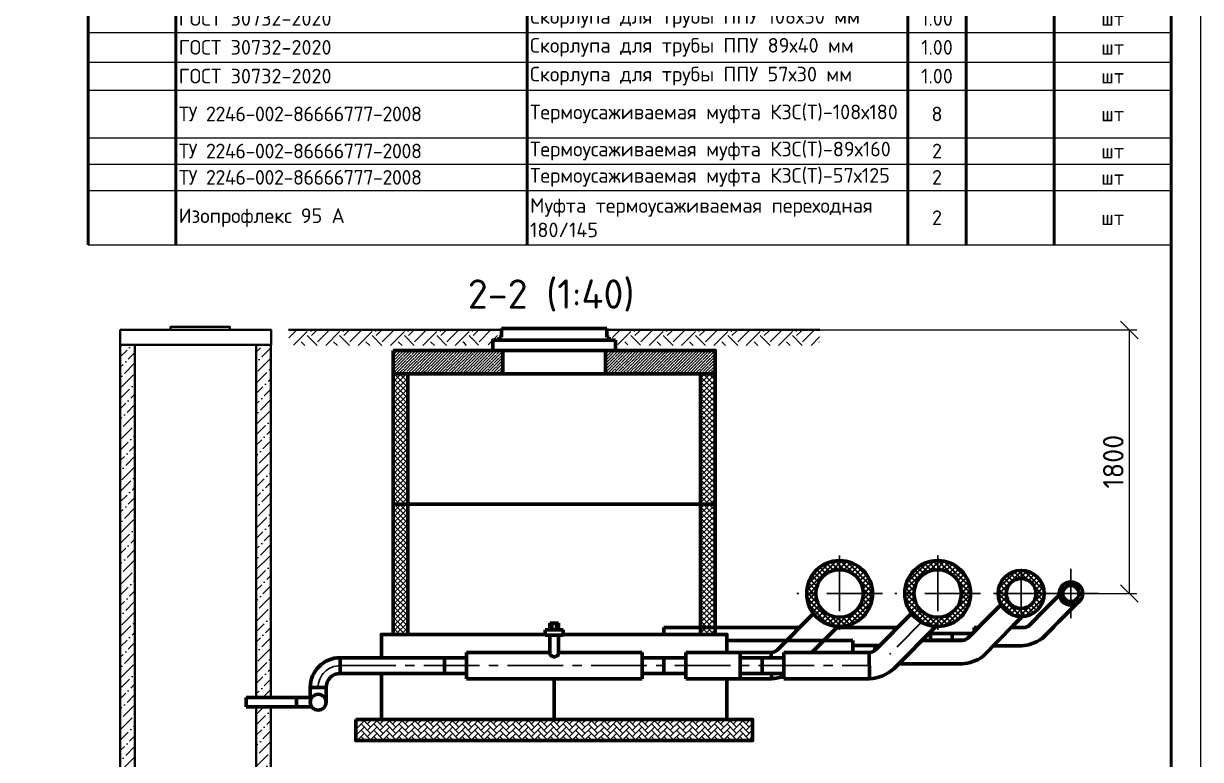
# Model space of a CAD drawing. Header units: millimetres. Extents: x 1642 to 8235, y 1174 to 5441.
# Drawn here: x 4965.5 to 5166.5, y 1258 to 1383.7 of the extents above; entities that cross this region are included whole.
import ezdxf
from ezdxf.enums import TextEntityAlignment as Align

# ---------------------------------------------------------------- set-up
doc = ezdxf.new("R2010")
doc.units = ezdxf.units.MM
doc.linetypes.add('ACAD_ISO10W100', pattern=[18.5, 12, -3, 0.5, -3])
doc.linetypes.add('осевая2', pattern=[28.575, 19.05, -3.175, 3.175, -3.175])
for name, color, linetype, lineweight in [('2 Рамка обычные', 1, 'Continuous', 60), ('3 Оъекты сущ.', 7, 'Continuous', 30), ('9 Размеры на геодезии', 5, 'Continuous', 40), ('Объекты проект.', 1, 'Continuous', 80), ('Осевая', 2, 'осевая2', 30), ('Размеры на чертеже', 250, 'Continuous', 25)]:
    doc.layers.add(name, color=color, linetype=linetype, lineweight=lineweight)
doc.layers.add('рамка', color=7, linetype='Continuous')
doc.layers.add('Штриховка', color=7, linetype='Continuous')
doc.styles.add('-ISOCPEUR-', font='isocpeur.TTF')
doc.styles.add('GOST', font='gost.shx', dxfattribs={"oblique": 15})
doc.styles.get("Standard").update_dxf_attribs({"font": 'arial.ttf'})
doc.dimstyles.new('Копия(2) М 1 к 40', dxfattribs={"dimtxt": 3.5, "dimasz": 3, "dimexe": 1.25, "dimexo": 0, "dimgap": 1, "dimtad": 1, "dimdec": 0, "dimlfac": 40, "dimzin": 0, "dimdsep": 46, "dimtxsty": 'GOST', "dimblk": 'OBLIQUE', "dimcen": 5, "dimclrd": 256, "dimclre": 256, "dimclrt": 256, "dimazin": 2, "dimtfac": 1, "dimtdec": 0, "dimtmove": 0, "dimatfit": 3, "dimldrblk": 'NONE', "dimfxl": 1.25, "dimtolj": 1, "dimtzin": 0, "dimlwd": -1, "dimlwe": -1, "dimarcsym": 2})
pattern_1 = [(45, (-78670.4375, 366173.3094), (0, 5.52427173), [3.90625, -3.90625]), (45, (-78671.4733, 366174.345), (0, 5.52427173), [3.90625, -3.90625]), (45, (-78672.509, 366175.381), (0, 5.52427173), [3.90625, -3.90625]), (135, (-78672.509, 366176.0715), (-5.52427173, 6e-16), [3.90625, -3.90625]), (135, (-78671.4733, 366177.1073), (-5.52427173, 6e-16), [3.90625, -3.90625]), (135, (-78670.4375, 366178.143), (-5.52427173, 6e-16), [3.90625, -3.90625])]

# ---------------------------------------------------------------- blocks, each defined once
blk = doc.blocks.new('*U306')
blk.add_lwpolyline([(0, 123), (594, 123), (594, -297), (0, -297)], close=True)
at = {"const_width": 0.5}
blk.add_lwpolyline([(20, 118), (589, 118), (589, -292), (20, -292)], close=True, dxfattribs=at)
blk.add_attdef('РАЗРАБОТАЛ', text='', height=2.5).set_placement((424.5, -264.22), align=Align.MIDDLE_LEFT)
at = {"flags": 8}
for tag, height, p in [('ДАТА', 2.5, (464.07, -264.4)), ('ЛИСТ', 3, (560.39, -271.92)), ('ЛИСТОВ', 3, (577.89, -271.92))]:
    blk.add_attdef(tag, text='', height=height, dxfattribs=at).set_placement(p, align=Align.MIDDLE_CENTER)
blk.add_attdef('ПРОВЕРИЛ', (424.75, -270.73), '', height=2.5)
for tag, p in [('ТЕПЛОВЫЕ_СЕТИ_001', (489.41, -270.98)), ('ИМЯ_ЧЕРТЕЖА_001', (491.51, -285.58))]:
    blk.add_attdef(tag, p, '', height=3, dxfattribs=at)
at = {"style": '-ISOCPEUR-', "flags": 8}
blk.add_attdef('ФОРМАТ', text='', height=3, dxfattribs=at).set_placement((554.97, -294.75), align=Align.MIDDLE_CENTER)
blk = doc.blocks.new('*T152')
at = {"layer": 'Defpoints', "color": 8, "linetype": 'ByBlock', "lineweight": 0, "transparency": 16777216}
for p, q in [((0, 0), (185, 0)), ((0, 0), (0, -9.67)), ((185, 0), (185, -9.67))]:
    blk.add_line(p, q, dxfattribs=at)
at = {"layer": 'рамка', "color": 0, "lineweight": 50, "transparency": 16777216}
for p, q in [((0, -9.67), (185, -9.67)), ((0, -9.67), (0, -242.79)), ((15, -9.67), (15, -94.21)), ((75, -9.67), (75, -242.79)), ((140, -9.67), (140, -94.21)), ((150, -9.67), (150, -242.79)), ((165, -9.67), (165, -23.67)), ((185, -9.67), (185, -242.79)), ((0, -19.33), (185, -19.33)), ((165, -94.21), (165, -242.79)), ((15, -106.04), (15, -157.24)), ((140, -114.21), (140, -242.79)), ((15, -169.08), (15, -242.79))]:
    blk.add_line(p, q, dxfattribs=at)
at = {"layer": 'рамка', "lineweight": 30, "transparency": 16777216}
for p, q in [((0, -23.67), (15, -23.67)), ((165, -23.67), (165, -94.21)), ((140, -30), (165, -30)), ((140, -36.33), (165, -36.33)), ((140, -42.67), (165, -42.67)), ((140, -48.85), (165, -48.85)), ((140, -55.04), (165, -55.04)), ((140, -61.22), (165, -61.22)), ((140, -65.55), (165, -65.55)), ((140, -70.87), (165, -70.87)), ((140, -75.2), (165, -75.2)), ((140, -81.54), (165, -81.54)), ((140, -87.87), (165, -87.87)), ((15, -94.21), (15, -106.04)), ((140, -94.21), (165, -94.21)), ((140, -94.21), (140, -114.21)), ((15, -157.24), (15, -169.08)), ((0, -169.08), (15, -169.08))]:
    blk.add_line(p, q, dxfattribs=at)
at = {"layer": 'рамка', "color": 0, "lineweight": 25, "transparency": 16777216}
for p, q in [((15, -23.67), (185, -23.67)), ((0, -30), (140, -30)), ((165, -30), (185, -30)), ((0, -36.33), (140, -36.33)), ((165, -36.33), (185, -36.33)), ((0, -42.67), (140, -42.67)), ((165, -42.67), (185, -42.67)), ((0, -48.85), (140, -48.85)), ((165, -48.85), (185, -48.85)), ((0, -55.04), (140, -55.04)), ((165, -55.04), (185, -55.04)), ((0, -61.22), (140, -61.22)), ((165, -61.22), (185, -61.22)), ((0, -65.55), (140, -65.55)), ((165, -65.55), (185, -65.55)), ((0, -70.87), (140, -70.87)), ((165, -70.87), (185, -70.87)), ((0, -75.2), (140, -75.2)), ((165, -75.2), (185, -75.2)), ((0, -81.54), (140, -81.54)), ((165, -81.54), (185, -81.54)), ((0, -87.87), (140, -87.87)), ((165, -87.87), (185, -87.87)), ((0, -94.21), (140, -94.21)), ((165, -94.21), (185, -94.21)), ((0, -106.04), (185, -106.04)), ((0, -114.21), (185, -114.21)), ((0, -123.19), (185, -123.19)), ((0, -127.52), (185, -127.52)), ((0, -131.85), (185, -131.85)), ((0, -140.09), (185, -140.09)), ((0, -144.42), (185, -144.42)), ((0, -152.34), (185, -152.34)), ((0, -157.24), (185, -157.24)), ((15, -169.08), (185, -169.08)), ((0, -173.41), (185, -173.41)), ((0, -181.08), (185, -181.08)), ((0, -188.75), (185, -188.75)), ((0, -193.08), (185, -193.08)), ((0, -197.41), (185, -197.41)), ((0, -201.75), (185, -201.75)), ((0, -206.56), (185, -206.56)), ((0, -211.62), (185, -211.62)), ((0, -216.38), (185, -216.38)), ((0, -224.54), (185, -224.54)), ((0, -229.04), (185, -229.04)), ((0, -233.54), (185, -233.54)), ((0, -242.79), (185, -242.79))]:
    blk.add_line(p, q, dxfattribs=at)
at = {"layer": 'рамка', "color": 0, "transparency": 16777216, "style": '-ISOCPEUR-'}
for s, insert, char_height, width, attachment_point in [('Спецификация материалов и изделий ', (92.5, -4.83), 3, 182, 5), ('ГОСТ 20295/ГОСТ 30732-2020^J', (15.5, -26.83), 2, 59, 4), ('Труба 108х5,0-20 ГОСТ 20295-ППУ1-ПЭ ГОСТ 30732-2020', (75.5, -26.83), 2, 64, 4), ('1.00', (145, -26.83), 2, 9, 5), ('13.00', (157.5, -26.83), 2, 14, 5), ('м.', (175, -26.83), 2, 19, 5), ('ГОСТ 20295/ГОСТ 30732-2020^J', (15.5, -33.17), 2, 59, 4), ('Труба 89х4,0-20 ГОСТ 20295-ППУ1-ПЭ ГОСТ 30732-2020', (75.5, -33.17), 2, 64, 4), ('10.80', (157.5, -33.17), 2, 14, 5), ('1.50', (145, -33.17), 2, 9, 5), ('м.', (175, -33.17), 2, 19, 5), ('Труба 57х3,5-20 ГОСТ 20295-ППУ1-ПЭ ГОСТ 30732-2020', (75.5, -39.5), 2, 64, 4), ('ГОСТ 20295/ГОСТ 30732-2020^J', (15.5, -39.5), 2, 59, 4), ('1.93', (145, -39.5), 2, 9, 5), ('5.60', (157.5, -39.5), 2, 14, 5), ('м.', (175, -39.5), 2, 19, 5), ('\\A1;Труба {\\H0.7x;\\S108*5,0 ГОСТ 10704-91/В Ст 20 ГОСТ 10705-80 ;}', (75.5, -45.76), 2, 64, 4), ('ГОСТ 10704-91/ГОСТ 10705-80^J', (15.5, -45.76), 2, 59, 4), ('2.33', (145, -45.76), 2, 9, 5), ('9.38', (157.5, -45.76), 2, 14, 5), ('м.', (175, -45.76), 2, 19, 5), ('ГОСТ 10704-91/ГОСТ 10705-80^J', (15.5, -51.94), 2, 59, 4), ('\\A1;Труба {\\H0.7x;\\S89*4,5 ГОСТ 10704-91/В Ст 20 ГОСТ 10705-80 ;}', (75.5, -51.94), 2, 64, 4), ('1.50', (145, -51.94), 2, 9, 5), ('9.38', (157.5, -51.94), 2, 14, 5), ('м.', (175, -51.94), 2, 19, 5), ('ГОСТ 8734-75/ГОСТ 8731-74', (15.5, -58.13), 2, 59, 4), ('\\A1;Труба {\\H0.7x;\\S57*4,0 ГОСТ 8734-75/В Ст 20 ГОСТ 8731-74;}', (75.5, -58.13), 2, 64, 4), ('0.95', (145, -58.13), 2, 9, 5), ('5.23', (157.5, -58.13), 2, 14, 5), ('м.', (175, -58.13), 2, 19, 5), ('Отвод 90-108х6,0-Ст20', (75.5, -63.39), 2, 64, 4), ('39', (7.5, -63.39), 2, 14, 5), ('ГОСТ 17375-2001', (15.5, -63.39), 2, 59, 4), ('1.00', (145, -63.39), 2, 9, 5), ('3.60', (157.5, -63.39), 2, 14, 5), ('шт', (175, -63.39), 2, 19, 5), ('ГОСТ 17375-2001', (15.5, -68.21), 2, 59, 4), ('Отвод 90-89х5,5-Ст20', (75.5, -68.21), 2, 64, 4), ('1.00', (145, -68.21), 2, 9, 5), ('2.10', (157.5, -68.21), 2, 14, 5), ('шт', (175, -68.21), 2, 19, 5), ('ГОСТ 17375-2001', (15.5, -73.04), 2, 59, 4), ('Отвод 90-57х5,0-Ст20', (75.5, -73.04), 2, 64, 4), ('1.00', (145, -73.04), 2, 9, 5), ('0.80', (157.5, -73.04), 2, 14, 5), ('шт', (175, -73.04), 2, 19, 5), ('\\A1;Тройниковое ответвление 325х8,0/108х5,0-20 ГОСТ 10704-91-ППУ1-ПЭ ГОСТ 30732-2020', (75.5, -78.37), 2, 64, 4), ('42', (7.5, -78.37), 2, 14, 5), ('\\A1;ГОСТ 10704-91{\\A0;/ ГОСТ 30732-2020}', (15.5, -78.37), 2, 59, 4), ('4.00', (145, -78.37), 2, 9, 5), ('136.40', (157.5, -78.37), 2, 14, 5), ('шт', (175, -78.37), 2, 19, 5), ('\\A1;Тройниковое ответвление 219х7,0/89х4,5-20 ГОСТ 10704-91-ППУ1-ПЭ ГОСТ 30732-2020', (75.5, -84.71), 2, 64, 4), ('\\A1;ГОСТ 10704-91{\\A0;/ ГОСТ 30732-2020}', (15.5, -84.71), 2, 59, 4), ('1', (145, -84.71), 2, 9, 5), ('64.10', (157.5, -84.71), 2, 14, 5), ('шт', (175, -84.71), 2, 19, 5), ('\\A1;Тройниковое ответвление 108х5,0/57х4,0-20 ГОСТ 10704-91-ППУ1-ПЭ ГОСТ 30732-2020', (75.5, -91.04), 2, 64, 4), ('\\A1;ГОСТ 10704-91{\\A0;/ ГОСТ 30732-2020}', (15.5, -91.04), 2, 59, 4), ('1', (145, -91.04), 2, 9, 5), ('21.00', (157.5, -91.04), 2, 14, 5), ('шт', (175, -91.04), 2, 19, 5), ('Элемент трубопровода с кабелем вывода 325х8.0-20 {\\A1;ГОСТ 10704-91 -ППУ1-ПЭ ГОСТ 30732-2020}', (75.5, -100.13), 2, 64, 4), ('\\A1;ГОСТ 10704-91{\\A0;/ ГОСТ 30732-2020}', (15.5, -100.13), 2, 59, 4), ('4', (145, -100.13), 2, 10, 5), ('63.60', (157.5, -100.13), 2, 15, 5), ('шт', (175, -100.13), 2, 19, 5), ('\\A1;Кран шаровой с воздушником 108х5,0/180 ППУ-ПЭ Н=580', (75.5, -110.13), 2, 64, 4), ('\\A1;ГОСТ 10704-91{\\A0;/ ГОСТ 30732-2020}', (15.5, -110.13), 2, 59, 4), ('2', (145, -110.13), 2, 10, 5), ('50.00', (157.5, -110.13), 2, 15, 5), ('шт', (175, -110.13), 2, 19, 5), ('\\A1;ГОСТ 10704-91{\\A0;/ ГОСТ 30732-2020}', (15.5, -118.7), 2.5, 59, 4), ('\\A1;Кран шаровой 108х5,0/180 ППУ-ПЭ Н=290', (75.5, -118.7), 2.5, 64, 4), ('2', (145, -118.7), 2.5, 9, 5), ('31.00', (157.5, -118.7), 2.5, 14, 5), ('шт', (175, -118.7), 2.5, 19, 5), ('\\A1;ГОСТ 10704-91{\\A0;/ ГОСТ 30732-2020}', (15.5, -125.35), 2.5, 59, 4), ('\\A1;Кран шаровой 89х4,5/160 ППУ-ПЭ Н=250', (75.5, -125.35), 2.5, 64, 4), ('1', (145, -125.35), 2.5, 9, 5), ('22.00', (157.5, -125.35), 2.5, 14, 5), ('шт', (175, -125.35), 2.5, 19, 5), ('49', (7.5, -129.69), 2.5, 14, 5), ('\\A1;ГОСТ 10704-91{\\A0;/ ГОСТ 30732-2020}', (15.5, -129.69), 2.5, 59, 4), ('\\A1;Кран шаровой 57х4,0/160 ППУ-ПЭ Н=250', (75.5, -129.69), 2.5, 64, 4), ('1', (145, -129.69), 2.5, 9, 5), ('13.00', (157.5, -129.69), 2.5, 14, 5), ('шт', (175, -129.69), 2.5, 19, 5), ('Отвод 108х6,0-45°-20 ГОСТ 20295-ППУ1-ПЭ ГОСТ 30732-2020', (75.5, -135.97), 2.5, 64, 4), ('50', (7.5, -135.97), 2.5, 14, 5), ('ГОСТ 20295/ГОСТ 30732-2020^J', (15.5, -135.97), 2.5, 59, 4), ('2', (145, -135.97), 2.5, 9, 5), ('24.80', (157.5, -135.97), 2.5, 14, 5), ('шт', (175, -135.97), 2.5, 19, 5), ('Заглушка 108х4', (75.5, -142.25), 2.5, 64, 4), ('51', (7.5, -142.25), 2.5, 14, 5), ('ГОСТ 17379-2001', (15.5, -142.25), 2.5, 59, 4), ('2', (145, -142.25), 2.5, 9, 5), ('0.56', (157.5, -142.25), 2.5, 14, 5), ('шт', (175, -142.25), 2.5, 19, 5), ('Пресс-Фитинг (обжимной) под сварку 225', (75.5, -148.38), 2.5, 64, 4), ('52', (7.5, -148.38), 2.5, 14, 5), ('Изопрофлекс 95 А', (15.5, -148.38), 2.5, 59, 4), ('2', (145, -148.38), 2.5, 9, 5), ('18.70', (157.5, -148.38), 2.5, 14, 5), ('шт', (175, -148.38), 2.5, 19, 5), ('53', (7.5, -154.79), 2.5, 14, 5), ('Изопрофлекс 95 А', (15.5, -154.79), 2.5, 59, 4), ('Пресс-Фитинг  под сварку Дн 110', (75.5, -154.79), 2.5, 64, 4), ('2', (145, -154.79), 2.5, 9, 5), ('5.68', (157.5, -154.79), 2.5, 14, 5), ('шт', (175, -154.79), 2.5, 19, 5), ('Элемент трубопровода с кабелем вывода 108х5.0-20 {\\A1;ГОСТ 10704-91 -ППУ1-ПЭ ГОСТ 30732-2020}', (75.5, -163.16), 2.5, 64, 4), ('\\A1;ГОСТ 10704-91{\\A0;/ ГОСТ 30732-2020}', (15.5, -163.16), 2.5, 59, 4), ('2', (145, -163.16), 2.5, 9, 5), ('12.50', (157.5, -163.16), 2.5, 14, 5), ('шт', (175, -163.16), 2.5, 19, 5), ('{\\LМатериалы}', (15.5, -171.25), 2.5, 59, 4), ('Комплект для изоляции стыка 315х315L=1300', (75.5, -177.25), 2.5, 64, 4), ('Изопрофлекс 95 А', (15.5, -177.25), 2.5, 59, 4), ('2', (145, -177.25), 2.5, 9, 5), ('шт', (175, -177.25), 2.5, 19, 5), ('Изопрофлекс 95 А', (15.5, -184.91), 2.5, 59, 4), ('Муфта переходная 180х140 КЗС', (75.5, -184.91), 2.5, 64, 4), ('2', (145, -184.91), 2.5, 9, 5), ('шт', (175, -184.91), 2.5, 19, 5), ('{\\fISOCPEUR|b0|i0|c204|p34;\\Q0;ГОСТ 30732-2020}', (15.5, -190.91), 2.5, 59, 4), ('Скорлупа для трубы ППУ 108х50 мм', (75.5, -190.91), 2.5, 64, 4), ('2.33', (145, -190.91), 2.5, 9, 5), ('м.', (175, -190.91), 2.5, 19, 5), ('{\\fISOCPEUR|b0|i0|c204|p34;\\Q0;ГОСТ 30732-2020}', (15.5, -195.25), 2.5, 59, 4), ('Скорлупа для трубы ППУ 89х40 мм', (75.5, -195.25), 2.5, 64, 4), ('1.50', (145, -195.25), 2.5, 9, 5), ('м.', (175, -195.25), 2.5, 19, 5), ('{\\fISOCPEUR|b0|i0|c204|p34;\\Q0;ГОСТ 30732-2020}', (15.5, -199.58), 2.5, 59, 4), ('Скорлупа для трубы ППУ 57х30 мм', (75.5, -199.58), 2.5, 64, 4), ('0.95', (145, -199.58), 2.5, 9, 5), ('м.', (175, -199.58), 2.5, 19, 5), ('{\\fISOCPEUR|b0|i0|c204|p34;\\Q0;ГОСТ 30732-2020}', (15.5, -204.16), 2.5, 59, 4), ('Скорлупа для трубы ППУ 108х50 мм', (75.5, -204.16), 2.5, 64, 4), ('1.00', (145, -204.16), 2.5, 9, 5), ('шт', (175, -204.16), 2.5, 19, 5), ('{\\fISOCPEUR|b0|i0|c204|p34;\\Q0;ГОСТ 30732-2020}', (15.5, -209.09), 2.5, 59, 4), ('Скорлупа для трубы ППУ 89х40 мм', (75.5, -209.09), 2.5, 64, 4), ('1.00', (145, -209.09), 2.5, 9, 5), ('шт', (175, -209.09), 2.5, 19, 5), ('{\\fISOCPEUR|b0|i0|c204|p34;\\Q0;ГОСТ 30732-2020}', (15.5, -214), 2.5, 59, 4), ('Скорлупа для трубы ППУ 57х30 мм', (75.5, -214), 2.5, 64, 4), ('1.00', (145, -214), 2.5, 9, 5), ('шт', (175, -214), 2.5, 19, 5), ('Термоусаживаемая муфта КЗС(Т)-108х180', (75.5, -220.46), 2.5, 64, 4), ('{\\T0.95;ТУ 2246-002-86666777-2008}', (15.5, -220.46), 2.5, 59, 4), ('8', (145, -220.46), 2.5, 9, 5), ('шт', (175, -220.46), 2.5, 19, 5), ('Термоусаживаемая муфта КЗС(Т)-89х160', (75.5, -226.79), 2.5, 64, 4), ('{\\T0.95;ТУ 2246-002-86666777-2008}', (15.5, -226.79), 2.5, 59, 4), ('2', (145, -226.79), 2.5, 9, 5), ('шт', (175, -226.79), 2.5, 19, 5), ('{\\T0.95;ТУ 2246-002-86666777-2008}', (15.5, -231.29), 2.5, 59, 4), ('Термоусаживаемая муфта КЗС(Т)-57х125', (75.5, -231.29), 2.5, 64, 4), ('2', (145, -231.29), 2.5, 9, 5), ('шт', (175, -231.29), 2.5, 19, 5), ('\\A1;Муфта термоусаживаемая переходная 180/145 ', (75.5, -238.17), 2.5, 64, 4), ('Изопрофлекс 95 А', (15.5, -238.17), 2.5, 59, 4), ('2', (145, -238.17), 2.5, 9, 5), ('шт', (175, -238.17), 2.5, 19, 5)]:
    blk.add_mtext(s, dxfattribs=dict(at, insert=insert, char_height=char_height, width=width, attachment_point=attachment_point))
at = {"layer": 'рамка', "color": 7, "transparency": 16777216, "attachment_point": 5, "style": '-ISOCPEUR-'}
for s, insert, char_height, width in [('Масса ед. кг.', (157.5, -14.5), 2.5, 13), ('Поз.', (7.5, -14.5), 2.5, 12), ('Обозначение', (45, -14.5), 2.5, 57), ('Наименование', (107.5, -14.5), 2.5, 62), ('Кол', (145, -14.5), 2.5, 8), ('Приме-чание', (175, -14.5), 2.5, 17), ('{\\LСтандартные изделия}', (107.5, -21.5), 2.5, 64), ('33', (7.5, -26.83), 2, 14), ('34', (7.5, -33.17), 2, 14), ('35', (7.5, -39.5), 2, 14), ('36', (7.5, -45.76), 2, 14), ('37', (7.5, -51.94), 2, 14), ('38', (7.5, -58.13), 2, 14), ('40', (7.5, -68.21), 2, 14), ('41', (7.5, -73.04), 2, 14), ('43', (7.5, -84.71), 2, 14), ('44', (7.5, -91.04), 2, 14), ('45', (7.5, -100.13), 2, 14), ('46', (7.5, -110.13), 2, 14), ('47', (7.5, -118.7), 2.5, 14), ('48', (7.5, -125.35), 2.5, 14), ('54', (7.5, -163.16), 2.5, 14)]:
    blk.add_mtext(s, dxfattribs=dict(at, insert=insert, char_height=char_height, width=width))
blk = doc.blocks.new('_Oblique')
at = {"color": 0, "linetype": 'ByBlock', "lineweight": -2}
blk.add_line((-0.5, -0.5), (0.5, 0.5), dxfattribs=at)
blk = doc.blocks.new('*D186')
at = {"transparency": 16777216}
for p, q in [((5101.56, 1331.36), (5155.65, 1331.36)), ((5154.4, 1286.36), (5154.4, 1331.36)), ((5149.15, 1286.36), (5155.65, 1286.36))]:
    blk.add_line(p, q, dxfattribs=at)
at = {"layer": 'Defpoints', "color": 0, "lineweight": 35, "transparency": 16777216}
for p in [(5101.56, 1331.36), (5154.4, 1331.36), (5149.15, 1286.36)]:
    blk.add_point(p, dxfattribs=at)
at = {"transparency": 16777216, "xscale": 3, "yscale": 3, "zscale": 3}
for p, rotation in [((5154.4, 1331.36), 90), ((5154.4, 1286.36), 270)]:
    blk.add_blockref('_Oblique', p, dxfattribs=dict(at, rotation=rotation))
at = {"lineweight": 35, "transparency": 16777216, "insert": (5151.65, 1308.86), "char_height": 3.5, "attachment_point": 5, "rotation": 90, "style": '-ISOCPEUR-'}
blk.add_mtext('\\A1;1800', dxfattribs=at)
blk = doc.blocks.new('_None')

msp = doc.modelspace()

# ---------------------------------------------------------------- hatches: boundary and pattern name
h = msp.add_hatch()
h.set_pattern_fill('ANSI36', color=256, scale=0.39375)
h.set_pattern_definition([(45, (1169.8705, 5288.4025), (0.66299547, 2.4309834), [3.12539063, -0.62507813, 0, -0.62507813])])
h.paths.add_polyline_path([(4982.056, 1242.363), (4984.556, 1242.363), (4984.556, 1328.819), (4982.056, 1328.819)])
h = msp.add_hatch()
h.set_pattern_fill('ANSI36', color=256, scale=0.39375)
h.set_pattern_definition([(45, (1197.9549, 5308.2416), (0.66299547, 2.4309834), [3.12539063, -0.62507813, 0, -0.62507813])])
h.paths.add_polyline_path([(5007.774, 1328.819), (5005.274, 1328.819), (5005.274, 1285.018), (5007.774, 1285.018)])
h.paths.add_polyline_path([(5005.274, 1268.612), (5007.774, 1268.612), (5007.774, 1285.018), (5005.274, 1285.018)])
h.paths.add_polyline_path([(5007.774, 1266.987), (5005.274, 1266.987), (5005.274, 1242.363), (5007.774, 1242.363)])
h = msp.add_hatch()
h.set_pattern_fill('ANSI35', scale=0.115)
h.set_pattern_definition([(45, (1819.39045, 716.66), (-0.51636473, 0.51636473), []), (45, (1819.9068, 716.66), (-0.51636473, 0.51636473), [0.9128125, -0.1825625, 0, -0.1825625])])
h.paths.add_polyline_path([(5047.41, 1327.862), (5045.66, 1327.862), (5028.66, 1327.862), (5028.66, 1323.862), (5047.41, 1323.862)])
h.paths.add_polyline_path([(5083.66, 1327.862), (5064.91, 1327.862), (5064.91, 1323.862), (5083.66, 1323.862)])
h = msp.add_hatch()
h.set_pattern_fill('ANSI37', scale=0.20625)
h.set_pattern_definition([(45, (1863.1377, 731.4919), (-0.46304446, 0.46304446), []), (135, (1863.1377, 731.4919), (-0.46304446, -0.46304446), [])])
h.paths.add_polyline_path([(5028.66, 1301.612), (5031.16, 1301.612), (5031.16, 1323.862), (5028.66, 1323.862)])
h.paths.add_polyline_path([(5081.16, 1301.612), (5083.66, 1301.612), (5083.66, 1323.862), (5081.16, 1323.862)])
h = msp.add_hatch()
h.set_pattern_fill('ANSI37', scale=0.20625)
h.set_pattern_definition([(45, (1863.1377, 709.2419), (-0.46304446, 0.46304446), []), (135, (1863.1377, 709.2419), (-0.46304446, -0.46304446), [])])
h.paths.add_polyline_path([(5028.66, 1279.362), (5031.16, 1279.362), (5031.16, 1301.612), (5028.66, 1301.612)])
h.paths.add_polyline_path([(5081.16, 1279.362), (5083.66, 1279.362), (5083.66, 1301.612), (5081.16, 1301.612)])
at = {"lineweight": 35}
h = msp.add_hatch(dxfattribs=at)
h.set_pattern_fill('ANSI37', color=256, scale=0.20625)
h.set_pattern_definition([(45, (2218.5747, 357.3857), (-0.46304446, 0.46304446), []), (135, (2218.5747, 357.3857), (-0.46304446, -0.46304446), [])])
h.paths.add_polyline_path([(5131.971, 1286.362, 1), (5139.846, 1286.362, 1)])
h.paths.add_polyline_path([(5138.446, 1286.362, -1), (5133.371, 1286.362, -1)], flags=16)
h.paths.add_polyline_path([(5142.408, 1286.362, 1), (5146.408, 1286.362, 1)])
h.paths.add_polyline_path([(5145.783, 1286.362, -1), (5143.033, 1286.362, -1)], flags=16)
h.paths.add_polyline_path([(5121.658, 1291.987), (5121.658, 1290.424, -0.4142136), (5125.721, 1286.362), (5127.283, 1286.362, 0.4142136)])
h.paths.add_polyline_path([(5127.283, 1286.362), (5125.721, 1286.362, -0.4142136), (5121.658, 1282.299), (5121.658, 1280.737, 0.4142136)])
h.paths.add_polyline_path([(5121.658, 1290.424), (5121.658, 1291.987, 0.4142136), (5116.033, 1286.362), (5117.596, 1286.362, -0.4142136)])
h.paths.add_polyline_path([(5117.596, 1286.362), (5116.033, 1286.362, 0.4142136), (5121.658, 1280.737), (5121.658, 1282.299, -0.4142136)])
h.paths.add_polyline_path([(5104.908, 1291.987), (5104.908, 1290.424, -0.4142136), (5108.971, 1286.362), (5110.533, 1286.362, 0.4142136)])
h.paths.add_polyline_path([(5110.533, 1286.362), (5108.971, 1286.362, -0.4142136), (5104.908, 1282.299), (5104.908, 1280.737, 0.4142136)])
h.paths.add_polyline_path([(5100.846, 1286.362), (5099.283, 1286.362, 0.4142136), (5104.908, 1280.737), (5104.908, 1282.299, -0.4142136)])
h.paths.add_polyline_path([(5104.908, 1290.424), (5104.908, 1291.987, 0.4142136), (5099.283, 1286.362), (5100.846, 1286.362, -0.4142136)])
h = msp.add_hatch()
h.set_pattern_fill('AR-HBONE', scale=0.0075)
h.set_pattern_definition([(45, (1819.39045, 716.66), (0, 1.07763073), [2.286, -0.762]), (135, (1819.9293, 717.1988), (1e-16, 1.07763073), [2.286, -0.762])])
h.paths.add_polyline_path([(5090.059, 1264.862), (5022.261, 1264.862), (5022.261, 1261.265), (5090.059, 1261.265)])
at = {"layer": 'Штриховка'}
h = msp.add_hatch(dxfattribs=at)
h.set_pattern_fill('EARTH', color=256, scale=15.625, angle=45, style=0)
h.set_pattern_definition(pattern_1)
h.paths.add_polyline_path([(5010.744, 1331.068), (5010.827, 1330.939), (5010.897, 1328.758), (5010.8, 1328.931)])
h.paths.add_polyline_path([(5015.454, 1331.21), (5010.77, 1331.199), (5010.8, 1328.732), (5015.454, 1328.691)])
h.paths.add_polyline_path([(5044.251, 1331.278), (5015.454, 1331.278), (5015.454, 1328.691), (5040.187, 1328.691)])
h.paths.add_polyline_path([(5047.176, 1331.362), (5044.605, 1331.362), (5040.187, 1328.691), (5045.304, 1328.831)])
h = msp.add_hatch(dxfattribs=at)
h.set_pattern_fill('EARTH', color=256, scale=15.625, angle=45, style=0)
h.set_pattern_definition(pattern_1)
h.paths.add_polyline_path([(5101.576, 1331.068), (5101.493, 1330.939), (5101.423, 1328.758), (5101.521, 1328.931)])
h.paths.add_polyline_path([(5096.866, 1331.21), (5101.55, 1331.199), (5101.521, 1328.732), (5096.866, 1328.691)])
h.paths.add_polyline_path([(5068.069, 1331.278), (5096.866, 1331.278), (5096.866, 1328.691), (5072.133, 1328.691)])
h.paths.add_polyline_path([(5065.144, 1331.362), (5067.716, 1331.362), (5072.133, 1328.691), (5067.016, 1328.831)])

# ---------------------------------------------------------------- linework, layer by layer
at = {"color": 5, "lineweight": 60}
for p, q in [((5055.396, 1280.186), (5055.396, 1281.299)), ((5056.16, 1281.299), (5055.396, 1281.299)), ((5055.778, 1281.299), (5055.778, 1280.186)), ((5056.924, 1281.299), (5056.16, 1281.299)), ((5056.542, 1281.299), (5056.542, 1280.186)), ((5056.924, 1280.186), (5056.924, 1281.299)), ((5056.16, 1280.186), (5054.633, 1280.186)), ((5054.633, 1280.186), (5054.633, 1279.231)), ((5054.633, 1279.231), (5057.687, 1279.231)), ((5055.396, 1279.231), (5055.396, 1276.299)), ((5057.687, 1280.186), (5056.16, 1280.186)), ((5056.924, 1279.231), (5056.924, 1276.299)), ((5057.687, 1279.231), (5057.687, 1280.186)), ((5037.41, 1275.399), (5019.601, 1275.399)), ((5019.601, 1272.699), (5019.601, 1275.399)), ((5037.41, 1275.399), (5037.41, 1272.699)), ((5037.41, 1275.399), (5037.41, 1272.699)), ((5041.16, 1275.399), (5037.41, 1275.399)), ((5037.41, 1275.399), (5037.41, 1272.699)), ((5037.41, 1275.399), (5037.41, 1272.699)), ((5037.41, 1272.699), (5037.41, 1275.399)), ((5041.16, 1276.299), (5041.16, 1271.799)), ((5055.396, 1276.299), (5041.16, 1276.299)), ((5071.16, 1276.299), (5056.924, 1276.299)), ((5071.16, 1276.299), (5071.16, 1271.799)), ((5071.16, 1275.399), (5074.91, 1275.399)), ((5074.908, 1275.397), (5074.908, 1272.697)), ((5074.908, 1275.397), (5078.658, 1275.397)), ((5074.91, 1275.399), (5074.91, 1272.699)), ((5074.91, 1275.399), (5074.91, 1272.699)), ((5074.91, 1275.399), (5074.91, 1272.699)), ((5074.91, 1275.399), (5074.91, 1272.699)), ((5087.908, 1276.299), (5078.658, 1276.297)), ((5078.658, 1276.297), (5078.658, 1271.797)), ((5087.908, 1276.299), (5087.908, 1271.799)), ((5087.908, 1275.399), (5091.658, 1275.399)), ((5091.658, 1275.399), (5091.658, 1272.699)), ((5037.41, 1272.699), (5019.601, 1272.699)), ((5037.41, 1272.699), (5041.16, 1272.699)), ((5074.91, 1272.699), (5071.16, 1272.699)), ((5078.658, 1272.697), (5074.908, 1272.697)), ((5091.658, 1272.699), (5087.908, 1272.699)), ((5071.16, 1271.799), (5041.16, 1271.799)), ((5078.658, 1271.797), (5087.908, 1271.797)), ((5012.143, 1268.612), (5003.536, 1268.612)), ((5003.536, 1268.612), (5003.536, 1266.987)), ((5012.143, 1268.612), (5012.143, 1266.987)), ((5012.143, 1268.612), (5014.773, 1268.612)), ((5014.501, 1270.299), (5014.501, 1268.612)), ((5014.501, 1270.299), (5017.201, 1270.299)), ((5017.201, 1270.299), (5017.201, 1267.799)), ((5012.143, 1266.987), (5003.536, 1266.987)), ((5012.143, 1266.987), (5014.773, 1266.987))]:
    msp.add_line(p, q, dxfattribs=at)
at = {"color": 3, "linetype": 'ACAD_ISO10W100', "lineweight": 35, "ltscale": 0.5}
msp.add_line((5118.892, 1281.464), (5112.64, 1275.159), dxfattribs=at)
at = {"color": 5, "lineweight": 60}
msp.add_circle((5015.851, 1267.799), 1.35, dxfattribs=at)
for centre, radius, start, end in [((5019.601, 1270.299), 5.1, 90, 180), ((5056.16, 1276.296), 0.764, 179.7275, 0.2725), ((5019.601, 1270.299), 2.4, 90, 180)]:
    msp.add_arc(centre, radius, start, end, dxfattribs=at)
at = {"layer": '2 Рамка обычные', "color": 7}
for p, q in [((5047.176, 1330.112), (5047.176, 1331.612)), ((5047.176, 1331.612), (5065.144, 1331.612)), ((5065.144, 1330.112), (5065.144, 1331.612)), ((5046.785, 1329.612), (5046.785, 1330.112)), ((5046.785, 1330.112), (5047.176, 1330.112)), ((5047.41, 1329.612), (5046.785, 1329.612)), ((5047.41, 1329.612), (5064.91, 1329.612)), ((5064.91, 1329.612), (5065.535, 1329.612)), ((5065.535, 1330.112), (5065.144, 1330.112)), ((5065.535, 1329.612), (5065.535, 1330.112)), ((5047.41, 1327.862), (5064.91, 1327.862)), ((5028.66, 1323.862), (5083.66, 1323.862)), ((5028.66, 1323.862), (5028.66, 1301.612)), ((5031.16, 1323.862), (5031.16, 1301.612)), ((5081.16, 1323.862), (5081.16, 1301.612)), ((5083.66, 1323.862), (5083.66, 1301.612)), ((5028.66, 1301.612), (5083.66, 1301.612)), ((5028.66, 1301.612), (5083.66, 1301.612)), ((5028.66, 1301.612), (5028.66, 1279.362)), ((5031.16, 1301.612), (5031.16, 1279.362)), ((5081.16, 1301.612), (5081.16, 1279.362)), ((5083.66, 1301.612), (5083.66, 1279.362)), ((5028.66, 1279.362), (5054.633, 1279.362)), ((5057.687, 1279.362), (5083.66, 1279.362))]:
    msp.add_line(p, q, dxfattribs=at)
for points in [[(5066.66, 1329.612), (5045.66, 1329.612), (5045.66, 1327.862), (5066.66, 1327.862)], [(5028.66, 1327.862), (5083.66, 1327.862), (5083.66, 1323.862), (5028.66, 1323.862)], [(5047.41, 1323.862), (5064.91, 1323.862), (5064.91, 1327.862), (5047.41, 1327.862)], [(5022.261, 1264.862), (5090.059, 1264.862), (5090.059, 1261.265), (5022.261, 1261.265)]]:
    msp.add_lwpolyline(points, close=True, dxfattribs=at)
for points in [[(5026.66, 1275.399), (5026.66, 1279.362), (5054.633, 1279.362)], [(5057.687, 1279.362), (5085.66, 1279.362), (5085.66, 1276.299)], [(5056.16, 1271.799), (5056.16, 1264.862), (5026.66, 1264.862), (5026.66, 1272.699)], [(5085.66, 1271.799), (5085.66, 1264.862), (5056.16, 1264.862), (5056.16, 1271.799)]]:
    msp.add_lwpolyline(points, dxfattribs=at)
at = {"layer": '9 Размеры на геодезии', "color": 0, "linetype": 'ByBlock'}
for p, q in [((5047.176, 1331.362), (5010.763, 1331.362)), ((5065.144, 1331.362), (5101.557, 1331.362)), ((4984.556, 1328.819), (5005.274, 1328.819))]:
    msp.add_line(p, q, dxfattribs=at)
for points in [[(4982.056, 1328.819), (5007.828, 1328.819), (5007.828, 1331.362), (4982.056, 1331.362)], [(4990.605, 1331.362), (5000.787, 1331.362), (5000.787, 1331.864), (4990.605, 1331.864)], [(4982.056, 1328.819), (4984.556, 1328.819), (4984.556, 1242.363), (4982.056, 1242.363)]]:
    msp.add_lwpolyline(points, close=True, dxfattribs=at)
for points in [[(5005.274, 1268.612), (5005.274, 1328.819), (5007.774, 1328.819), (5007.774, 1268.612)], [(5007.774, 1266.987), (5007.774, 1242.363), (5005.274, 1242.363), (5005.274, 1266.987)]]:
    msp.add_lwpolyline(points, dxfattribs=at)
at = {"layer": 'Объекты проект.', "color": 4, "lineweight": 60}
for p, q in [((5131.966, 1283.952), (5132.464, 1284.454)), ((5126.877, 1278.806), (5130.59, 1282.564)), ((5130.59, 1282.564), (5131.966, 1283.952)), ((5129.363, 1275.58), (5134.57, 1280.897)), ((5134.57, 1280.897), (5136.088, 1282.428)), ((5107.158, 1278.362), (5085.66, 1278.362)), ((5107.158, 1278.362), (5107.158, 1276.299)), ((5107.158, 1277.474), (5110.049, 1277.474)), ((5110.049, 1277.474), (5111.767, 1277.474)), ((5110.908, 1277.474), (5110.908, 1276.627)), ((5118.984, 1278.362), (5125.818, 1278.362)), ((5115.018, 1274.362), (5116.033, 1274.362)), ((5116.033, 1274.362), (5125.837, 1274.362))]:
    msp.add_line(p, q, dxfattribs=at)
at = {"layer": 'Объекты проект.', "color": 6, "lineweight": 60, "true_color": 0xff00ff}
for p, q in [((5140.086, 1283.716), (5142.427, 1286.086)), ((5142.309, 1281.52), (5145.348, 1284.596)), ((5137.251, 1280.846), (5140.086, 1283.716)), ((5139.474, 1278.65), (5144.371, 1283.607)), ((5098.055, 1280.537), (5074.91, 1280.537)), ((5074.91, 1280.537), (5074.91, 1279.362)), ((5114.804, 1280.537), (5104.392, 1280.537)), ((5127.908, 1280.537), (5127.908, 1279.85)), ((5127.908, 1280.537), (5128.587, 1280.537)), ((5134.222, 1280.542), (5136.332, 1280.544)), ((5139.474, 1278.65), (5141.536, 1280.737)), ((5120.408, 1279.798), (5120.408, 1278.362)), ((5120.408, 1279.537), (5124.158, 1279.537)), ((5127.908, 1279.537), (5124.158, 1279.537)), ((5124.158, 1279.537), (5124.158, 1278.412)), ((5124.158, 1279.537), (5124.158, 1278.412)), ((5124.158, 1278.412), (5120.408, 1278.412)), ((5124.158, 1278.412), (5126.175, 1278.412)), ((5131.165, 1277.42), (5135.948, 1277.432))]:
    msp.add_line(p, q, dxfattribs=at)
at = {"layer": 'Объекты проект.', "lineweight": 60}
for p, q in [((5100.442, 1282.944), (5094.294, 1276.743)), ((5104.599, 1280.745), (5100.191, 1276.299)), ((5078.66, 1276.299), (5093.255, 1276.299)), ((5093.239, 1275.399), (5093.235, 1276.299)), ((5093.255, 1271.799), (5093.251, 1272.699)), ((5078.66, 1271.799), (5093.255, 1271.799))]:
    msp.add_line(p, q, dxfattribs=at)
at = {"layer": 'Объекты проект.', "color": 5, "lineweight": 60}
for p, q in [((5117.19, 1282.944), (5111.042, 1276.743)), ((5121.347, 1280.745), (5114.238, 1273.575)), ((5074.91, 1275.399), (5074.91, 1272.699)), ((5078.66, 1275.399), (5074.91, 1275.399)), ((5074.91, 1275.399), (5074.91, 1272.699)), ((5078.66, 1276.299), (5078.66, 1271.799)), ((5091.658, 1275.399), (5091.658, 1272.699)), ((5095.408, 1275.399), (5091.658, 1275.399)), ((5091.658, 1275.399), (5091.658, 1272.699)), ((5095.408, 1276.299), (5110.003, 1276.299)), ((5095.408, 1276.299), (5095.408, 1271.799)), ((5110.003, 1271.799), (5109.983, 1276.299)), ((5074.91, 1272.699), (5078.66, 1272.699)), ((5091.658, 1272.699), (5095.408, 1272.699)), ((5095.408, 1272.283), (5095.408, 1271.799)), ((5095.408, 1271.799), (5110.003, 1271.799))]:
    msp.add_line(p, q, dxfattribs=at)
at = {"layer": 'Объекты проект.', "lineweight": 60}
for radius in [5.625, 4.062]:
    msp.add_circle((5104.908, 1286.362), radius, dxfattribs=at)
at = {"layer": 'Объекты проект.', "color": 5, "lineweight": 60}
for radius in [5.625, 4.062]:
    msp.add_circle((5121.658, 1286.362), radius, dxfattribs=at)
at = {"layer": 'Объекты проект.', "color": 4, "lineweight": 60}
for radius in [3.938, 2.538]:
    msp.add_circle((5135.908, 1286.362), radius, dxfattribs=at)
at = {"layer": 'Объекты проект.', "color": 6, "lineweight": 60, "true_color": 0xff00ff}
for radius in [2, 1.375]:
    msp.add_circle((5144.408, 1286.362), radius, dxfattribs=at)
for centre, radius, start, end in [((5136.292, 1282.123), 1.579, 271.43253, 314.05879), ((5135.507, 1284.422), 7.003, 273.60635, 304.50033)]:
    msp.add_arc(centre, radius, start, end, dxfattribs=at)
at = {"layer": 'Объекты проект.', "color": 4, "lineweight": 60}
for centre, radius, start, end in [((5125.778, 1279.94), 1.579, 271.43253, 314.05879), ((5125.397, 1281.351), 7.003, 273.60635, 304.50033)]:
    msp.add_arc(centre, radius, start, end, dxfattribs=at)
at = {"layer": 'Объекты проект.', "lineweight": 60}
for centre, radius, start, end in [((5093.196, 1277.878), 1.579, 271.43253, 314.05879), ((5092.814, 1278.789), 7.003, 273.60635, 291.7411)]:
    msp.add_arc(centre, radius, start, end, dxfattribs=at)
at = {"layer": 'Объекты проект.', "color": 5, "lineweight": 60}
for centre, radius, start, end in [((5109.944, 1277.878), 1.579, 271.43253, 314.05879), ((5109.562, 1278.789), 7.003, 273.60635, 311.88497)]:
    msp.add_arc(centre, radius, start, end, dxfattribs=at)
at = {"layer": 'Осевая', "color": 3, "ltscale": 0.5}
for p, q in [((5104.91, 1292.851), (5104.91, 1279.872)), ((5121.658, 1292.851), (5121.658, 1279.872)), ((5135.908, 1290.562), (5135.908, 1282.162)), ((5144.409, 1290.562), (5144.409, 1282.162)), ((5112.235, 1286.362), (5097.582, 1286.362)), ((5128.983, 1286.362), (5114.33, 1286.362)), ((5140.649, 1286.362), (5131.165, 1286.362)), ((5149.15, 1286.362), (5139.667, 1286.362)), ((5019.601, 1274.049), (5109.993, 1274.049))]:
    msp.add_line(p, q, dxfattribs=at)
msp.add_arc((5019.601, 1270.299), 3.75, 90, 180, dxfattribs=at)

# ---------------------------------------------------------------- block references
msp.add_blockref('*T152', (4976.54, 1588.682))
at = {"layer": 'Размеры на чертеже', "lineweight": 90}
msp.add_blockref('*U306', (4572.54, 1470.682), dxfattribs=at)

# ---------------------------------------------------------------- texts
at = {"layer": '3 Оъекты сущ.', "style": '-ISOCPEUR-'}
msp.add_text('2-2 (1:40)', height=5, dxfattribs=at).set_placement((5055.629, 1337.48), align=Align.MIDDLE_CENTER)

# ---------------------------------------------------------------- dimensions: what is measured, and where the dimension line sits
at = {"color": 18, "lineweight": 35, "true_color": 0x000000}
dim = msp.add_linear_dim(base=(5154.397, 1331.362), p1=(5149.15, 1286.362), p2=(5101.557, 1331.362), angle=90, dimstyle='Копия(2) М 1 к 40', override={"dimtxsty": '-ISOCPEUR-'}, dxfattribs=at)
dim.commit()
dim.dimension.update_dxf_attribs({"geometry": '*D186', "text_midpoint": (5151.647, 1308.862)})

doc.saveas('drawing.dxf')
